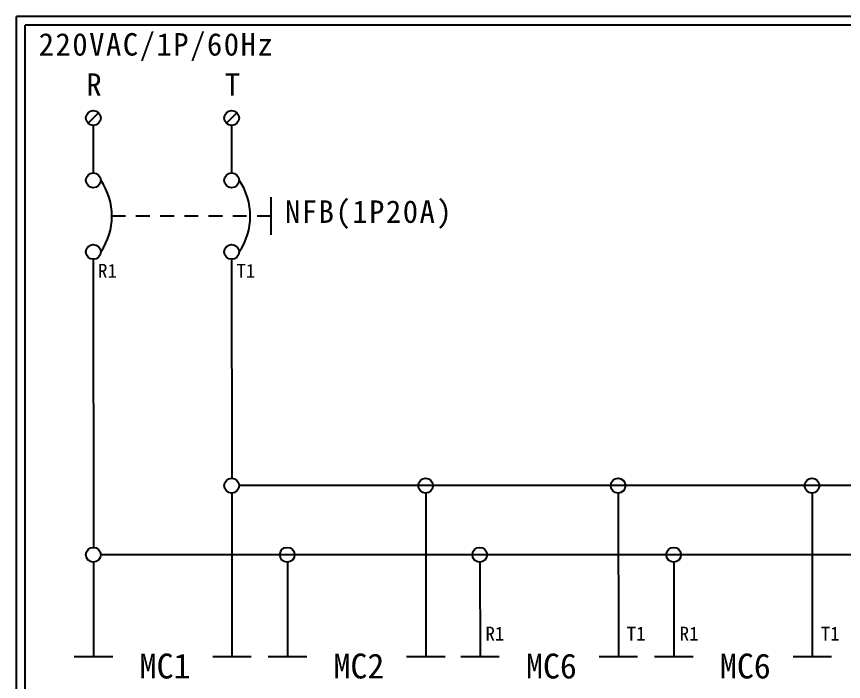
# Model space of a CAD drawing. Extents: x -24 to 263, y 255 to 459.
# Drawn here: x -23.6 to 95.9, y 363.3 to 459.4 of the extents above; entities that cross this region are included whole.
import ezdxf

# ---------------------------------------------------------------- set-up
doc = ezdxf.new("R2010")
doc.units = 0
doc.linetypes.add('HIDDEN9', pattern=[3.5, 2, -1.5])
doc.layers.get('0').update_dxf_attribs({"linetype": 'CONTINUOUS'})
doc.layers.add('圖框層', color=7, linetype='CONTINUOUS')
doc.layers.add('標尺寸層', color=3, linetype='CONTINUOUS')
doc.styles.add('STSL', font='KAIU.TTF')
doc.styles.add('標楷體', font='KAIU.TTF')

msp = doc.modelspace()

# ---------------------------------------------------------------- linework, layer by layer
for p, q in [((-11.73, 445.52), (-13.24, 444.01)), ((8.27, 445.52), (6.76, 444.01)), ((-12.49, 424.34), (-12.46, 382.67)), ((7.51, 424.34), (7.53, 392.67)), ((122.65, 391.6), (8.58, 391.6)), ((7.53, 390.53), (7.55, 366.88)), ((35.56, 390.53), (35.57, 366.88)), ((63.39, 390.53), (63.41, 366.88)), ((91.41, 390.53), (91.43, 366.88)), ((143.35, 381.6), (-11.42, 381.6)), ((-12.46, 380.53), (-12.44, 366.88)), ((15.56, 380.53), (15.58, 366.88)), ((43.4, 380.53), (43.41, 366.88)), ((71.42, 380.53), (71.43, 366.88))]:
    msp.add_line(p, q)
at = {"color": 7, "linetype": 'HIDDEN9'}
msp.add_line((13.18, 430.59), (-9.79, 430.59), dxfattribs=at)
for centre in [(-12.49, 444.77), (7.51, 444.77), (-12.49, 435.76), (7.51, 435.76), (-12.49, 425.41), (7.51, 425.41), (7.51, 391.6), (35.54, 391.6), (63.37, 391.6), (91.39, 391.6), (-12.49, 381.6), (15.54, 381.6), (43.37, 381.6), (71.39, 381.6)]:
    msp.add_circle(centre, 1.07)
at = {"color": 7}
for centre in [(-18.84, 430.59), (1.16, 430.59)]:
    msp.add_arc(centre, 9.05, 325.1286, 34.8714, dxfattribs=at)
at = {"layer": '圖框層', "color": 7}
for p, q in [((263.42, 459.45), (-23.58, 459.45)), ((-23.58, 255.48), (-23.58, 459.45)), ((262.17, 458.2), (-22.33, 458.2)), ((-22.33, 256.73), (-22.33, 458.2))]:
    msp.add_line(p, q, dxfattribs=at)
at = {"layer": '標尺寸層', "color": 7}
for p, q in [((-12.49, 443.7), (-12.49, 436.84)), ((7.51, 443.7), (7.51, 436.84)), ((13.18, 433.32), (13.18, 427.86)), ((-12.49, 424.34), (-12.49, 424.28)), ((7.51, 424.34), (7.51, 424.28)), ((-15.23, 366.88), (-9.66, 366.88)), ((4.77, 366.88), (10.34, 366.88)), ((12.79, 366.88), (18.36, 366.88)), ((32.79, 366.88), (38.36, 366.88)), ((40.62, 366.88), (46.19, 366.88)), ((60.62, 366.88), (66.19, 366.88)), ((68.65, 366.88), (74.21, 366.88)), ((88.65, 366.88), (94.21, 366.88))]:
    msp.add_line(p, q, dxfattribs=at)

# ---------------------------------------------------------------- texts
at = {"color": 0, "char_height": 3.25, "style": '標楷體'}
for s, insert, width, attachment_point in [('\\pt6.5;{\\T1.1;220VAC/1P/60Hz}', (-20.38, 457.05), 35.213, 1), ('\\pt6.5;{\\T1.1;R}', (-13.49, 451.23), 2, 1), ('\\pt6.5;{\\T1.1;T}', (6.51, 451.23), 2, 1), ('\\pt6.5;{\\T1.1;NFB(1P20A)}', (27.38, 432.86), 24.6072, 2)]:
    msp.add_mtext(s, dxfattribs=dict(at, insert=insert, width=width, attachment_point=attachment_point))
at = {"layer": '圖框層', "color": 4, "style": 'STSL'}
for s, height, p in [('R1', 2, (-11.8, 421.67)), ('T1', 2, (8.2, 421.67)), ('R1', 2, (44.2, 369.2)), ('T1', 2, (64.6, 369.2)), ('R1', 2, (72.27, 369.2)), ('T1', 2, (92.68, 369.2)), ('MC1', 3.6, (-5.79, 363.71)), ('MC2', 3.6, (22.23, 363.71)), ('MC6', 3.6, (50.06, 363.71)), ('MC6', 3.6, (78.09, 363.71))]:
    msp.add_text(s, height=height, dxfattribs=at).set_placement(p)

doc.saveas('drawing.dxf')
